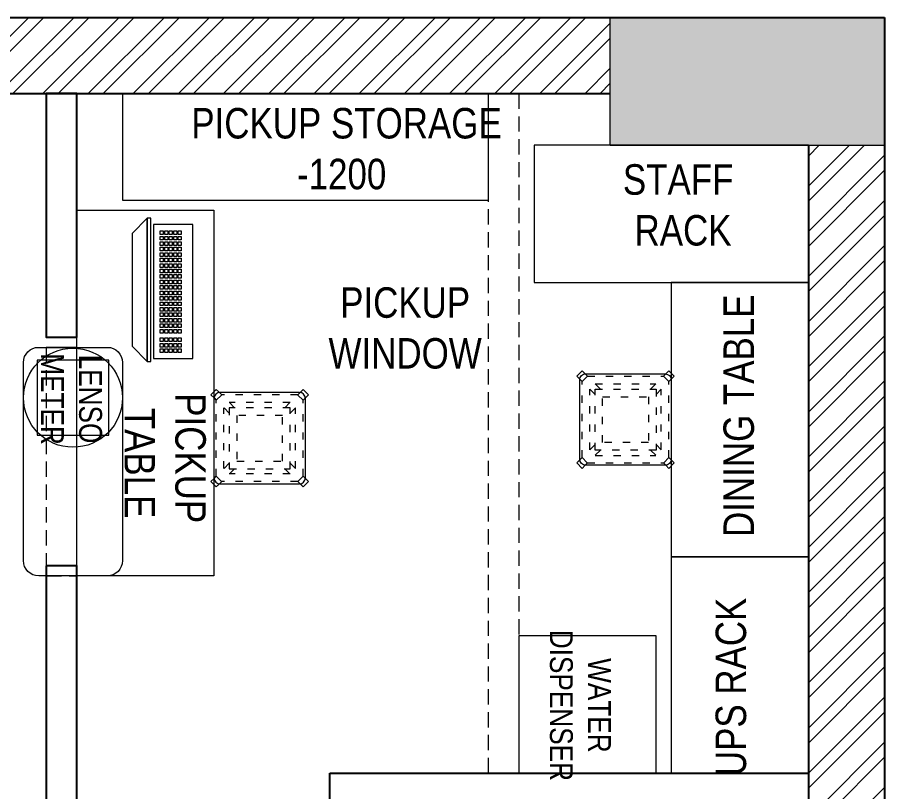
# Model space of a CAD drawing. Header units: millimetres. Extents: x 1426981 to 1441736, y -20160 to -13360.
# Drawn here: x 1438891 to 1441736, y -15901 to -13360 of the extents above; entities that cross this region are included whole.
import ezdxf

# ---------------------------------------------------------------- set-up
doc = ezdxf.new("R2010")
doc.units = ezdxf.units.MM
doc.header["$LTSCALE"] = 40
for name, pattern in [('a_p6_plan_L18$0$HIDDEN', [0.375, 0.25, -0.125]), ('ACAD_ISO03W100', [30, 12, -18]), ('CONTINOUS', [0])]:
    doc.linetypes.add(name, pattern=pattern)
doc.layers.add('A-CARPET AREA', color=3, linetype='CONTINOUS', lineweight=0, true_color=0x0aff0a)
doc.layers.add('A-WALL', color=1, linetype='Continuous')
for name, color, linetype, lineweight in [('Column', 243, 'Continuous', 9), ('column hatch', 5, 'Continuous', 0), ('LENS-CURTAIN', 5, 'a_p6_plan_L18$0$HIDDEN', 9), ('LENS-PARTITION', 21, 'Continuous', 25), ('LENS-TEXT', 31, 'Continuous', 5), ('LK-EQPMT', 3, 'Continuous', 18), ('LK-FF&E WALL', 1, 'Continuous', 9), ('LK-IT', 3, 'Continuous', 18), ('LN-ELEVATION-1', 81, 'Continuous', 13), ('LN-ELEVATION-2', 103, 'Continuous', 20), ('LN-ELEVATION-3', 125, 'a_p6_plan_L18$0$HIDDEN', 18), ('LN-ELEVATION-5', 167, 'Continuous', 5), ('LN-HATCH', 251, 'Continuous', 0)]:
    doc.layers.add(name, color=color, linetype=linetype, lineweight=lineweight)
doc.styles.add('LK TXT', font='Gill Sans MT Condensed Regular.ttf')

# ---------------------------------------------------------------- blocks, each defined once
blk = doc.blocks.new('A$Cc7694f99')
at = {"layer": 'column hatch'}
h = blk.add_hatch(color=8, dxfattribs=at)
h.dxf.hatch_style = 1
h.paths.add_polyline_path([(14755, 6380), (14755, 6800), (13855, 6800), (13855, 6380)])
h.paths.add_polyline_path([(10690, 6390), (10690, 6800), (9900, 6800), (9900, 6390)])
h.paths.add_polyline_path([(6660, 6430), (6660, 6800), (5855, 6800), (5855, 6430)])
h.paths.add_polyline_path([(2845, 6430), (2845, 6435), (2845, 6800), (1950, 6800), (1950, 6430)])
at = {"layer": 'LN-HATCH'}
h = blk.add_hatch(dxfattribs=at)
h.set_pattern_fill('ANSI32', color=256, scale=11, angle=180)
h.set_pattern_definition([(225, (-924539.290500262, -36909.92238933896), (74.08711299882052, -74.08711299882054), []), (225, (-924588.681930262, -36909.92238933896), (74.08711299882052, -74.08711299882054), [])])
h.paths.add_polyline_path([(14755, 0), (14755, 6380), (14505, 6380), (14505, 220), (10690, 220), (10690, 250), (1950, 250), (1950, 0)])
h.paths.add_polyline_path([(13855, 6550), (13855, 6800), (10690, 6800), (10690, 6550)])
h.paths.add_polyline_path([(9900, 6600), (9900, 6800), (6660, 6800), (6660, 6600)])
h.paths.add_polyline_path([(5855, 6600), (5855, 6800), (2845, 6800), (2845, 6600)])
at = {"layer": 'A-WALL'}
for p, q in [((1950, 6800), (14755, 6800)), ((14755, 6800), (14755, 0)), ((10690, 6550), (13855, 6550)), ((14505, 6380), (14505, 220))]:
    blk.add_line(p, q, dxfattribs=at)
at = {"layer": 'Column'}
for q in [(13855, 6800), (14755, 6380)]:
    blk.add_line((13855, 6380), q, dxfattribs=at)
blk = doc.blocks.new('CLENS 600 TYPE 6')
at = {"layer": 'LN-ELEVATION-1', "ltscale": 0.5}
blk.add_lwpolyline([(130, -225), (-130, -225, -0.4142135623730951), (-150, -205), (-150, 55, -0.4142135623730951), (-130, 75), (130, 75, -0.4142135623730951), (150, 55), (150, -205, -0.4142135623730951)], format="xyb", close=True, dxfattribs=at)
at = {"layer": 'LN-ELEVATION-3', "linetype": 'ACAD_ISO03W100', "ltscale": 0.05}
for p, q in [((-82.3223304701969, 25), (-124.6966991401277, 67.374368671095)), ((124.696699141059, 67.3743686703965), (-124.6966991401277, 67.374368671095)), ((82.3223304701969, 25), (124.6966991401277, 67.374368671095)), ((-100, 7.322330470196902), (-142.3743686703965, 49.69669914152472)), ((-142.3743686708621, -199.6966991410591), (-142.3743686708621, 49.69669914105907)), ((99.69669914059341, 42.3743686703965), (-99.69669913966207, 42.374368671095)), ((100, 7.322330470196902), (142.3743686703965, 49.69669914152472)), ((142.3743686708621, -199.6966991410591), (142.3743686708621, 49.69669914105907)), ((-117.3743686703965, -174.6966991408262), (-117.3743686703965, 24.69669914152473)), ((117.3743686703965, -174.6966991408262), (117.3743686703965, 24.69669914152473)), ((-100, -157.3223304701969), (-142.3743686703965, -199.6966991415247)), ((100, -157.3223304701969), (142.3743686703965, -199.6966991415247)), ((-82.3223304701969, -175), (-124.6966991401277, -217.374368671095)), ((99.69669914059341, -192.3743686703965), (-99.69669913966207, -192.374368671095)), ((82.3223304701969, -175), (124.6966991401277, -217.374368671095)), ((124.696699141059, -217.3743686703965), (-124.6966991401277, -217.374368671095))]:
    blk.add_line(p, q, dxfattribs=at)
for points in [[(-132.2008663183078, 74.87853584764525), (-124.696699141059, 67.3743686703965), (-142.3743686708621, 49.69669914105907), (-149.8785358476452, 57.20086631807498)], [(132.2008663183078, 74.87853584764525), (124.696699141059, 67.3743686703965), (142.3743686708621, 49.69669914105907), (149.8785358476452, 57.20086631807498)], [(-132.2008663183078, -224.8785358476453), (-124.696699141059, -217.3743686703965), (-142.3743686708621, -199.6966991410591), (-149.8785358476452, -207.200866318075)], [(132.2008663183078, -224.8785358476453), (124.696699141059, -217.3743686703965), (142.3743686708621, -199.6966991410591), (149.8785358476452, -207.200866318075)]]:
    blk.add_lwpolyline(points, dxfattribs=at)
for points in [[(100, -175), (-100, -175), (-100, 25), (100, 25)], [(75, -150), (-75, -150), (-75, 0), (75, 0)]]:
    blk.add_lwpolyline(points, close=True, dxfattribs=at)
at = {"layer": 'LN-ELEVATION-5', "ltscale": 0.5}
for points in [[(-149.8785358476452, 57.20086631807498), (-160.0520382001995, 67.37436867062934), (-142.3743686708621, 85.05203819996677), (-132.2008663183078, 74.87853584787806)], [(149.8785358476452, 57.20086631807498), (160.0520382001995, 67.37436867062934), (142.3743686708621, 85.05203819996677), (132.2008663183078, 74.87853584787806)], [(-149.8785358476452, -207.200866318075), (-160.0520382001995, -217.3743686706294), (-142.3743686708621, -235.0520381999668), (-132.2008663183078, -224.8785358478781)], [(149.8785358476452, -207.200866318075), (160.0520382001995, -217.3743686706294), (142.3743686708621, -235.0520381999668), (132.2008663183078, -224.8785358478781)]]:
    blk.add_lwpolyline(points, dxfattribs=at)
blk = doc.blocks.new('*U33')
at = {"layer": 'LK-EQPMT', "ltscale": 12}
blk.add_lwpolyline([(5.986879315214991, 4.914598100478997), (-5.986879315214991, 4.914598100478997), (-5.986879315214991, -4.914598100478997), (5.986879315214991, -4.914598100478997)], close=True, dxfattribs=at)
blk = doc.blocks.new('*U34')
at = {"color": 0, "linetype": 'ByBlock', "lineweight": -2, "transparency": 16777216}
for p in [(0, 0), (17.96063794564497, 0), (35.92127589128995, 0), (53.88191383693492, 0), (71.8425517825799, 0), (89.80318972822487, 0), (107.7638276738698, 0), (125.7244656195148, 0), (143.6851035651598, 0), (161.6457415108048, 0), (179.6063794564497, 0), (197.5670174020947, 0), (215.5276553477397, 0), (233.4882932933847, 0), (251.4489312390296, 0), (269.4095691846746, 0), (287.3702071303196, 0), (305.3308450759646, 0), (323.2914830216096, 0), (-9e-16, -14.74379430143699), (-1.8e-15, -29.48758860287398), (17.96063794564497, -14.74379430143699), (17.96063794564497, -29.48758860287398), (35.92127589128995, -14.74379430143699), (35.92127589128995, -29.48758860287398), (53.88191383693492, -14.74379430143699), (53.88191383693492, -29.48758860287398), (71.8425517825799, -14.74379430143699), (71.8425517825799, -29.48758860287398), (89.80318972822487, -14.74379430143699), (89.80318972822487, -29.48758860287398), (107.7638276738698, -14.74379430143699), (107.7638276738698, -29.48758860287398), (125.7244656195148, -14.74379430143699), (125.7244656195148, -29.48758860287398), (143.6851035651598, -14.74379430143699), (143.6851035651598, -29.48758860287398), (161.6457415108048, -14.74379430143699), (161.6457415108048, -29.48758860287398), (179.6063794564497, -14.74379430143699), (179.6063794564497, -29.48758860287398), (197.5670174020947, -14.74379430143699), (197.5670174020947, -29.48758860287398), (215.5276553477397, -14.74379430143699), (215.5276553477397, -29.48758860287398), (233.4882932933847, -14.74379430143699), (233.4882932933847, -29.48758860287398), (251.4489312390296, -14.74379430143699), (251.4489312390296, -29.48758860287398), (269.4095691846746, -14.74379430143699), (269.4095691846746, -29.48758860287398), (287.3702071303196, -14.74379430143699), (287.3702071303196, -29.48758860287398), (305.3308450759646, -14.74379430143699), (305.3308450759646, -29.48758860287398), (323.2914830216096, -14.74379430143699), (323.2914830216096, -29.48758860287398), (-2.7e-15, -44.23138290431097), (-3.6e-15, -58.97517720574796), (17.96063794564497, -44.23138290431097), (17.96063794564497, -58.97517720574796), (35.92127589128995, -44.23138290431097), (35.92127589128994, -58.97517720574796), (53.88191383693492, -44.23138290431097), (53.88191383693492, -58.97517720574796), (71.8425517825799, -44.23138290431097), (71.8425517825799, -58.97517720574796), (89.80318972822487, -44.23138290431097), (89.80318972822487, -58.97517720574796), (107.7638276738698, -44.23138290431097), (107.7638276738698, -58.97517720574796), (125.7244656195148, -44.23138290431097), (125.7244656195148, -58.97517720574796), (143.6851035651598, -44.23138290431097), (143.6851035651598, -58.97517720574796), (161.6457415108048, -44.23138290431097), (161.6457415108048, -58.97517720574796), (179.6063794564497, -44.23138290431097), (179.6063794564497, -58.97517720574796), (197.5670174020947, -44.23138290431097), (197.5670174020947, -58.97517720574796), (215.5276553477397, -44.23138290431097), (215.5276553477397, -58.97517720574796), (233.4882932933847, -44.23138290431097), (233.4882932933847, -58.97517720574796), (251.4489312390296, -44.23138290431097), (251.4489312390296, -58.97517720574796), (269.4095691846746, -44.23138290431097), (269.4095691846746, -58.97517720574796), (287.3702071303196, -44.23138290431097), (287.3702071303196, -58.97517720574796), (305.3308450759646, -44.23138290431097), (305.3308450759646, -58.97517720574796), (323.2914830216096, -44.23138290431097), (323.2914830216096, -58.97517720574796)]:
    blk.add_blockref('*U33', p, dxfattribs=at)
blk = doc.blocks.new('*U31')
at = {"layer": 'LK-EQPMT', "ltscale": 12}
blk.add_lwpolyline([(5.986879315214991, 4.914598100478997), (-5.986879315214991, 4.914598100478997), (-5.986879315214991, -4.914598100478997), (5.986879315214991, -4.914598100478997)], close=True, dxfattribs=at)
blk = doc.blocks.new('*U32')
at = {"color": 0, "linetype": 'ByBlock', "lineweight": -2, "transparency": 16777216}
for p in [(0, 0), (17.96063794564497, 0), (35.92127589128995, 0), (-9e-16, -14.74379430143699), (-1.8e-15, -29.48758860287398), (17.96063794564497, -14.74379430143699), (17.96063794564497, -29.48758860287398), (35.92127589128995, -14.74379430143699), (35.92127589128995, -29.48758860287398), (-2.7e-15, -44.23138290431097), (-3.6e-15, -58.97517720574796), (17.96063794564497, -44.23138290431097), (17.96063794564497, -58.97517720574796), (35.92127589128995, -44.23138290431097), (35.92127589128994, -58.97517720574796)]:
    blk.add_blockref('*U31', p, dxfattribs=at)
blk = doc.blocks.new('KEYBOARD')
at = {"ltscale": 12}
blk.add_lwpolyline([(8.040144996717572, 2.91038e-11), (8.040144996717572, 129.0940371821052), (448.0401449967176, 129.0940371821052), (448.0401449967176, 2.91038e-11)], close=True, dxfattribs=at)
for name, p in [('*U34', (35.16895717114949, 101.6202952143818)), ('*U32', (386.6121428576974, 101.6202952143818))]:
    blk.add_blockref(name, p)
blk = doc.blocks.new('A$C1b67bf34')
at = {"layer": 'LN-ELEVATION-2', "ltscale": 0.5}
for points in [[(470, 50), (0, 50), (0, 62), (470, 62)], [(420, 0), (50, 0), (0, 50), (470, 50)]]:
    blk.add_lwpolyline(points, close=True, dxfattribs=at)

msp = doc.modelspace()

# ---------------------------------------------------------------- linework, layer by layer
at = {"layer": 'LENS-CURTAIN', "ltscale": 5}
for points in [[(1440436.259448709, -15839.63792252006), (1440436.259448717, -13609.6379225254), (1440536.259448717, -13609.6379225254), (1440536.259448709, -15839.63792252006)], [(1439086.259465105, -15192.63791839033), (1439086.259465105, -14442.63791839033), (1438986.259465105, -14442.63791839033), (1438986.259465105, -15192.63791839033)]]:
    msp.add_lwpolyline(points, close=True, dxfattribs=at)
at = {"layer": 'LENS-PARTITION'}
for points in [[(1438986.259465105, -13609.6379225254), (1438986.259334377, -14409.63791839033), (1439086.259252525, -14409.63791839033), (1439086.259383253, -13609.6379225254)], [(1438986.259465105, -15159.63791839033), (1438986.259465105, -17139.63792253285), (1439086.259465105, -17139.63792253285), (1439086.259465105, -15159.63791839033)], [(1439916.259465105, -15839.63792251702), (1441486.259465105, -15839.6379225254), (1441486.259465105, -15939.6379225254), (1439916.259465105, -15939.63792251702)]]:
    msp.add_lwpolyline(points, close=True, dxfattribs=at)
at = {"layer": 'LK-EQPMT'}
msp.add_lwpolyline([(1438956.259378082, -14730.9256771435), (1439191.259378082, -14730.9256771435), (1439191.259378082, -14484.9256771435), (1438956.259378082, -14484.9256771435)], close=True, dxfattribs=at)
at = {"layer": 'LK-FF&E WALL'}
for points in [[(1440436.259448717, -13959.6379225254), (1440436.259448717, -13609.6379225254), (1439236.259448717, -13609.6379225254), (1439236.259448717, -13959.6379225254)], [(1441486.259465105, -13779.6379225254), (1440586.259465105, -13779.6379225254), (1440586.259465105, -14229.6379225254), (1441486.259465105, -14229.6379225254)], [(1439086.259387388, -15192.63791839033), (1439086.259387388, -13992.6379225254), (1439536.259387388, -13992.6379225254), (1439536.259387388, -15192.63791839033)], [(1441486.259465106, -15129.6379225254), (1441486.259465105, -14229.6379225254), (1441036.259465105, -14229.6379225254), (1441036.259465105, -15129.6379225254)], [(1438986.259375304, -14442.63791839033), (1439086.259554907, -14442.63791839033), (1439086.259383253, -14442.63791839033), (1438986.259203649, -14442.63791839033)], [(1441036.259465105, -15129.6379225254), (1441036.259465105, -15839.6379225254), (1441486.259465105, -15839.6379225254), (1441486.259465105, -15129.6379225254)], [(1440536.259448711, -15389.63792253076), (1440536.259448711, -15839.63792253076), (1440986.25944871, -15839.63792253076), (1440986.25944871, -15389.63792253076)]]:
    msp.add_lwpolyline(points, close=True, dxfattribs=at)
msp.add_lwpolyline([(1438961.259382594, -14442.63791839033), (1439186.259373571, -14442.63791839033, -0.4142135623730951), (1439236.259373571, -14492.63791839033), (1439236.259373571, -15142.63791839033, -0.4142135623730951), (1439186.259373571, -15192.63791839033), (1438961.259382594, -15192.63791839033, -0.4142135623730951), (1438911.259382594, -15142.63791839033), (1438911.259382594, -14492.63791839033, -0.4142135623730951)], format="xyb", close=True, dxfattribs=at)
msp.add_circle((1439073.759378082, -14607.9256771435), 162.4999954886734, dxfattribs=at)

# ---------------------------------------------------------------- block references
at = {"layer": 'A-CARPET AREA'}
msp.add_blockref('A$Cc7694f99', (1426981.259465105, -20159.63792252541), dxfattribs=at)
at = {"layer": 'LK-FF&E WALL', "rotation": 270.000000000016}
msp.add_blockref('CLENS 600 TYPE 6', (1440961.259465105, -14679.6379225254), dxfattribs=at)
at = {"layer": 'LK-FF&E WALL', "xscale": -1, "rotation": 90}
msp.add_blockref('CLENS 600 TYPE 6', (1439611.259387388, -14740.86378567992), dxfattribs=at)
at = {"layer": 'LK-IT', "xscale": -1, "rotation": 270}
msp.add_blockref('A$C1b67bf34', (1439267.417904464, -14488.90133592998), dxfattribs=at)
at = {"layer": 'LK-IT', "ltscale": 0.5, "xscale": -1, "rotation": 90}
msp.add_blockref('KEYBOARD', (1439466.598070165, -14031.18519913591), dxfattribs=at)

# ---------------------------------------------------------------- texts
at = {"layer": 'LENS-TEXT', "color": 0, "linetype": 'Continuous', "ltscale": 3, "char_height": 100, "attachment_point": 5, "style": 'LK TXT'}
for s, insert in [(' PICKUP STORAGE\\P-1200', (1439955.120003268, -13791.1834099479)), ('STAFF\\P RACK', (1441059.022569045, -13975.8493568385))]:
    msp.add_mtext_dynamic_manual_height_columns(s, width=1099.486866972408, gutter_width=0.9999999999999992, heights=[0], dxfattribs=dict(at, insert=insert))
at = {"layer": 'LENS-TEXT', "color": 0, "linetype": 'Continuous', "ltscale": 3, "insert": (1440163.348110369, -14379.59931825816), "char_height": 100, "width": 527.7416415486352, "attachment_point": 5, "style": 'LK TXT'}
msp.add_mtext('PICKUP WINDOW', dxfattribs=at)
at = {"layer": 'LENS-TEXT', "color": 0, "linetype": 'Continuous', "ltscale": 3, "attachment_point": 5, "style": 'LK TXT'}
for s, width, gutter_width, insert, char_height, rotation in [('DINING TABLE', 783.9636358173434, 0.9999999999999992, (1441258.249618343, -14667.06980419159), 100, 90.0000000000161), ('LENSO\\PMETER', 353.0555573365615, 0.5, (1439068.941876502, -14612.22576425457), 75, 269.99999999999994), ('PICKUP  TABLE  ', 783.9636358173434, 0.9999999999999992, (1439376.106100957, -14822.32219222886), 100, 270.00000000000006), ('UPS RACK', 1099.486866972408, 0.9999999999999992, (1441232.470899418, -15556.92568636406), 100, 89.9999999999999), ('WATER \\PDISPENSER', 264.1621858484572, 0.7499999999999996, (1440737.822737861, -15617.64461434027), 75, 270.0000000000161)]:
    msp.add_mtext_dynamic_manual_height_columns(s, width=width, gutter_width=gutter_width, heights=[0], dxfattribs=dict(at, insert=insert, char_height=char_height, rotation=rotation))

doc.saveas('drawing.dxf')
